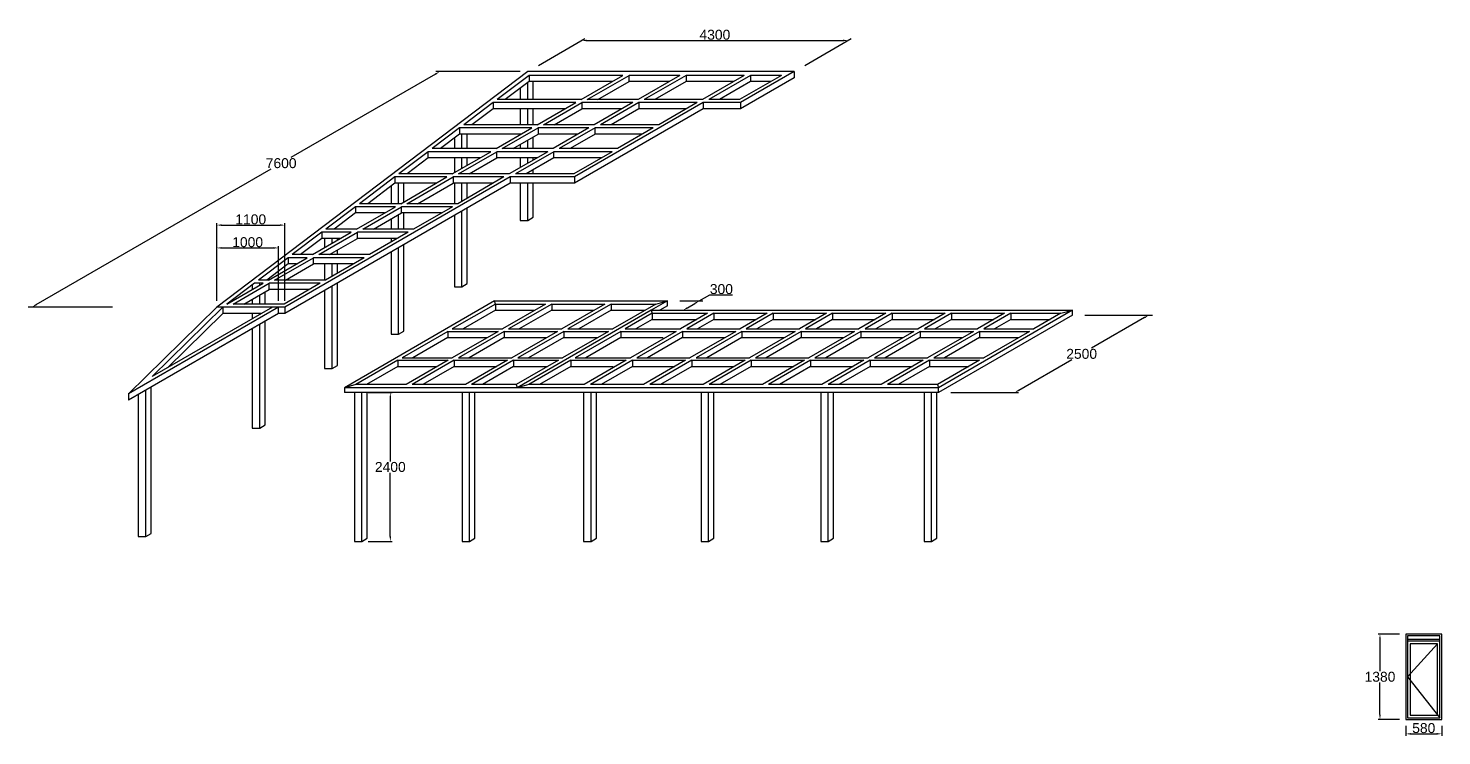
# Model space of a CAD drawing. Header units: inches. Extents: x -138455 to 599497, y -747149 to 13167.
# Drawn here: x 543791 to 566610, y -434456 to -423041 of the extents above; entities that cross this region are included whole.
import ezdxf

# ---------------------------------------------------------------- set-up
doc = ezdxf.new("R2010")
doc.units = ezdxf.units.IN
doc.header["$MEASUREMENT"] = 0
doc.header["$PDMODE"] = 35
doc.header["$PDSIZE"] = -3
doc.styles.get("Standard").update_dxf_attribs({"font": 'arial.ttf'})
doc.dimstyles.get("Standard").update_dxf_attribs({"dimtxt": 80, "dimasz": 70, "dimexe": 40, "dimexo": 80, "dimgap": 0, "dimtad": 1, "dimtih": 1, "dimtoh": 1, "dimdec": 0, "dimzin": 0, "dimdsep": 46, "dimtxsty": 'Standard', "dimcen": 0.09, "dimadec": 0, "dimazin": 0, "dimtfac": 1, "dimtdec": 0, "dimtofl": 0, "dimtmove": 0, "dimatfit": 3, "dimfxl": 0, "dimtolj": 1, "dimtzin": 0, "dimarcsym": 0})

# ---------------------------------------------------------------- blocks, each defined once
blk = doc.blocks.new('*D1352')
at = {"color": 0, "lineweight": -2, "transparency": 16777216}
for p, q in [((560849, -427670), (561940, -427670)), ((561810, -427710), (560956, -428204)), ((559784, -428880), (560638, -428387)), ((558684, -428920), (559775, -428920))]:
    blk.add_line(p, q, dxfattribs=at)
at = {"color": 0, "transparency": 16777216}
for points in [[(561804, -427699), (561817, -427722), (561880, -427670)], [(559777, -428869), (559791, -428892), (559715, -428920)]]:
    blk.add_solid(points, dxfattribs=at)
at = {"layer": 'Defpoints', "color": 0, "transparency": 16777216}
for p in [(560649, -427670), (558484, -428920), (559715, -428920)]:
    blk.add_point(p, dxfattribs=at)
at = {"color": 0, "transparency": 16777216, "insert": (560797, -428295), "char_height": 160, "attachment_point": 5}
blk.add_mtext('\\A1;2500', dxfattribs=at)
blk = doc.blocks.new('*D1353')
at = {"color": 0, "lineweight": -2, "transparency": 16777216}
for p, q in [((554624, -427440), (554795, -427341)), ((554795, -427341), (555158, -427341)), ((554049, -427590), (554424, -427590)), ((554309, -427440), (554684, -427440)), ((554433, -427550), (554554, -427480))]:
    blk.add_line(p, q, dxfattribs=at)
at = {"color": 0, "transparency": 16777216}
for points in [[(554427, -427539), (554440, -427562), (554364, -427590)], [(554548, -427469), (554561, -427492), (554624, -427440)]]:
    blk.add_solid(points, dxfattribs=at)
at = {"layer": 'Defpoints', "color": 0, "transparency": 16777216}
for p in [(553849, -427590), (554109, -427440), (554364, -427590)]:
    blk.add_point(p, dxfattribs=at)
at = {"color": 0, "transparency": 16777216, "insert": (554981, -427250), "char_height": 160, "attachment_point": 5}
blk.add_mtext('\\A1;300', dxfattribs=at)
blk = doc.blocks.new('*D1351')
at = {"color": 0, "lineweight": -2, "transparency": 16777216}
for p, q in [((549276, -428920), (549666, -428920)), ((549636, -429000), (549636, -430029)), ((549636, -431240), (549636, -430212)), ((549276, -431320), (549666, -431320))]:
    blk.add_line(p, q, dxfattribs=at)
at = {"color": 0, "transparency": 16777216}
for points in [[(549623, -429000), (549650, -429000), (549636, -428920)], [(549623, -431240), (549650, -431240), (549636, -431320)]]:
    blk.add_solid(points, dxfattribs=at)
at = {"layer": 'Defpoints', "color": 0, "transparency": 16777216}
for p in [(549176, -428920), (549176, -431320), (549636, -431320)]:
    blk.add_point(p, dxfattribs=at)
at = {"color": 0, "transparency": 16777216, "insert": (549636, -430120), "char_height": 160, "attachment_point": 5}
blk.add_mtext('\\A1;2400', dxfattribs=at)
blk = doc.blocks.new('*D1355')
at = {"color": 0, "lineweight": -2, "transparency": 16777216}
for p, q in [((546833, -427440), (546833, -426187)), ((546913, -426217), (547853, -426217)), ((547933, -427440), (547933, -426187))]:
    blk.add_line(p, q, dxfattribs=at)
at = {"color": 0, "transparency": 16777216}
for points in [[(546913, -426203), (546913, -426230), (546833, -426217)], [(547853, -426203), (547853, -426230), (547933, -426217)]]:
    blk.add_solid(points, dxfattribs=at)
at = {"layer": 'Defpoints', "color": 0, "transparency": 16777216}
for p in [(547933, -426217), (546833, -427540), (547933, -427540)]:
    blk.add_point(p, dxfattribs=at)
at = {"color": 0, "transparency": 16777216, "insert": (547383, -426125), "char_height": 160, "attachment_point": 5}
blk.add_mtext('\\A1;1100', dxfattribs=at)
blk = doc.blocks.new('*D1356')
at = {"color": 0, "lineweight": -2, "transparency": 16777216}
for p, q in [((546833, -427440), (546833, -426555)), ((546913, -426585), (547753, -426585)), ((547833, -427440), (547833, -426555))]:
    blk.add_line(p, q, dxfattribs=at)
at = {"color": 0, "transparency": 16777216}
for points in [[(546913, -426572), (546913, -426598), (546833, -426585)], [(547753, -426572), (547753, -426598), (547833, -426585)]]:
    blk.add_solid(points, dxfattribs=at)
at = {"layer": 'Defpoints', "color": 0, "transparency": 16777216}
for p in [(547833, -426585), (546833, -427540), (547833, -427540)]:
    blk.add_point(p, dxfattribs=at)
at = {"color": 0, "transparency": 16777216, "insert": (547333, -426493), "char_height": 160, "attachment_point": 5}
blk.add_mtext('\\A1;1000', dxfattribs=at)
blk = doc.blocks.new('*D1357')
at = {"color": 0, "lineweight": -2, "transparency": 16777216}
for p, q in [((552028, -423640), (552778, -423207)), ((552806, -423237), (556946, -423237)), ((556328, -423640), (557078, -423207))]:
    blk.add_line(p, q, dxfattribs=at)
at = {"color": 0, "transparency": 16777216}
for points in [[(552806, -423224), (552806, -423251), (552726, -423237)], [(556946, -423224), (556946, -423251), (557026, -423237)]]:
    blk.add_solid(points, dxfattribs=at)
at = {"layer": 'Defpoints', "color": 0, "transparency": 16777216}
for p in [(557026, -423237), (551855, -423740), (556155, -423740)]:
    blk.add_point(p, dxfattribs=at)
at = {"color": 0, "transparency": 16777216, "insert": (554876, -423146), "char_height": 160, "attachment_point": 5}
blk.add_mtext('\\A1;4300', dxfattribs=at)
blk = doc.blocks.new('*D1354')
at = {"color": 0, "lineweight": -2, "transparency": 16777216}
for p, q in [((550364, -423780), (548032, -425127)), ((551735, -423740), (550373, -423740)), ((543921, -427500), (547715, -425310)), ((545153, -427540), (543791, -427540))]:
    blk.add_line(p, q, dxfattribs=at)
at = {"color": 0, "transparency": 16777216}
for points in [[(550357, -423769), (550371, -423792), (550433, -423740)], [(543914, -427489), (543927, -427512), (543851, -427540)]]:
    blk.add_solid(points, dxfattribs=at)
at = {"layer": 'Defpoints', "color": 0, "transparency": 16777216}
for p in [(550433, -423740), (551935, -423740), (545353, -427540)]:
    blk.add_point(p, dxfattribs=at)
at = {"color": 0, "transparency": 16777216, "insert": (547874, -425218), "char_height": 160, "attachment_point": 5}
blk.add_mtext('\\A1;7600', dxfattribs=at)
blk = doc.blocks.new('*D1850')
at = {"color": 0, "lineweight": -2, "transparency": 16777216}
for p, q in [((565930, -432816), (565583, -432816)), ((565613, -432896), (565613, -433414)), ((565613, -434116), (565613, -433598)), ((565930, -434196), (565583, -434196))]:
    blk.add_line(p, q, dxfattribs=at)
at = {"color": 0, "transparency": 16777216}
for points in [[(565600, -432896), (565626, -432896), (565613, -432816)], [(565600, -434116), (565626, -434116), (565613, -434196)]]:
    blk.add_solid(points, dxfattribs=at)
at = {"layer": 'Defpoints', "color": 0, "transparency": 16777216}
for p in [(566030, -432816), (565613, -434196), (566030, -434196)]:
    blk.add_point(p, dxfattribs=at)
at = {"color": 0, "transparency": 16777216, "insert": (565613, -433506), "char_height": 160, "attachment_point": 5}
blk.add_mtext('\\A1;1380', dxfattribs=at)
blk = doc.blocks.new('*D1851')
at = {"color": 0, "lineweight": -2, "transparency": 16777216}
for p, q in [((566030, -434296), (566030, -434456)), ((566110, -434426), (566530, -434426)), ((566610, -434296), (566610, -434456))]:
    blk.add_line(p, q, dxfattribs=at)
at = {"color": 0, "transparency": 16777216}
for points in [[(566110, -434413), (566110, -434439), (566030, -434426)], [(566530, -434413), (566530, -434439), (566610, -434426)]]:
    blk.add_solid(points, dxfattribs=at)
at = {"layer": 'Defpoints', "color": 0, "transparency": 16777216}
for p in [(566030, -434196), (566610, -434196), (566610, -434426)]:
    blk.add_point(p, dxfattribs=at)
at = {"color": 0, "transparency": 16777216, "insert": (566320, -434334), "char_height": 160, "attachment_point": 5}
blk.add_mtext('\\A1;580', dxfattribs=at)

msp = doc.modelspace()

# ---------------------------------------------------------------- linework, layer by layer
for p, q in [((551855.1, -423740.4), (546833.3, -427540.4)), ((551875.4, -423800.8), (551360.4, -424190.4)), ((551875.4, -423900.8), (551492.6, -424190.4)), ((556155.1, -423740.4), (551855.1, -423740.4)), ((551855.1, -424190.4), (551855.1, -423916.1)), ((553390.1, -423800.8), (551875.4, -423800.8)), ((551875.4, -423800.8), (551875.4, -423900.8)), ((553216.9, -423900.8), (551875.4, -423900.8)), ((551941.7, -424190.4), (551941.7, -423900.8)), ((552715.2, -424190.4), (553390.1, -423800.8)), ((552815.2, -424190.4), (553490.1, -423800.8)), ((552988.4, -424190.4), (553490.1, -423900.8)), ((554310.6, -423800.8), (553490.1, -423800.8)), ((553490.1, -423900.8), (553490.1, -423800.8)), ((554137.4, -423900.8), (553490.1, -423900.8)), ((554310.6, -423800.8), (553635.7, -424190.4)), ((554410.6, -423800.8), (553735.7, -424190.4)), ((554410.6, -423900.8), (553908.9, -424190.4)), ((555350.6, -423800.8), (554410.6, -423800.8)), ((554410.6, -423800.8), (554410.6, -423900.8)), ((555177.4, -423900.8), (554410.6, -423900.8)), ((555350.6, -423800.8), (554675.7, -424190.4)), ((555450.6, -423800.8), (554775.7, -424190.4)), ((555450.6, -423900.8), (554948.9, -424190.4)), ((555950.6, -423800.8), (555275.7, -424190.4)), ((556155.1, -423740.4), (555289.1, -424240.4)), ((556155.1, -423840.4), (555289.1, -424340.4)), ((555950.6, -423800.8), (555450.6, -423800.8)), ((555450.6, -423800.8), (555450.6, -423900.8)), ((555777.4, -423900.8), (555450.6, -423900.8)), ((556155.1, -423740.4), (556155.1, -423840.4)), ((552715.2, -424190.4), (551360.4, -424190.4)), ((551735.1, -424006.9), (551735.1, -424190.4)), ((553635.7, -424190.4), (552815.2, -424190.4)), ((554675.7, -424190.4), (553735.7, -424190.4)), ((555275.7, -424190.4), (554775.7, -424190.4)), ((551294.4, -424240.4), (550820.8, -424598.8)), ((551294.4, -424340.4), (550953, -424598.8)), ((552628.6, -424240.4), (551294.4, -424240.4)), ((551294.4, -424240.4), (551294.4, -424340.4)), ((552455.4, -424340.4), (551294.4, -424340.4)), ((551735.1, -424340.4), (551735.1, -424598.8)), ((551855.1, -424598.8), (551855.1, -424340.4)), ((551941.7, -424598.8), (551941.7, -424340.4)), ((552007.9, -424598.8), (552628.6, -424240.4)), ((552107.9, -424598.8), (552728.6, -424240.4)), ((552281.1, -424598.8), (552728.6, -424340.4)), ((554689.1, -424240.4), (552610.6, -425440.4)), ((554689.1, -424340.4), (552610.6, -425540.4)), ((553549.1, -424240.4), (552728.6, -424240.4)), ((552728.6, -424240.4), (552728.6, -424340.4)), ((553375.9, -424340.4), (552728.6, -424340.4)), ((553549.1, -424240.4), (552928.4, -424598.8)), ((553649.1, -424240.4), (553028.4, -424598.8)), ((553649.1, -424340.4), (553201.7, -424598.8)), ((554589.1, -424240.4), (553649.1, -424240.4)), ((553649.1, -424240.4), (553649.1, -424340.4)), ((554415.9, -424340.4), (553649.1, -424340.4)), ((554589.1, -424240.4), (553968.4, -424598.8)), ((555289.1, -424240.4), (554689.1, -424240.4)), ((554689.1, -424240.4), (554689.1, -424340.4)), ((555289.1, -424340.4), (554689.1, -424340.4)), ((555289.1, -424240.4), (555289.1, -424340.4)), ((550754.7, -424648.8), (550314.2, -424982.1)), ((551921.3, -424648.8), (550754.7, -424648.8)), ((550754.7, -424648.8), (550754.7, -424748.8)), ((552007.9, -424598.8), (550820.8, -424598.8)), ((551344, -424982.1), (551921.3, -424648.8)), ((551444, -424982.1), (552021.3, -424648.8)), ((552841.8, -424648.8), (552021.3, -424648.8)), ((552021.3, -424648.8), (552021.3, -424748.8)), ((552928.4, -424598.8), (552107.9, -424598.8)), ((552841.8, -424648.8), (552264.5, -424982.1)), ((552941.8, -424648.8), (552364.5, -424982.1)), ((553881.8, -424648.8), (552941.8, -424648.8)), ((552941.8, -424748.8), (552941.8, -424648.8)), ((553968.4, -424598.8), (553028.4, -424598.8)), ((553881.8, -424648.8), (553304.5, -424982.1)), ((550754.7, -424748.8), (550446.4, -424982.1)), ((550670.7, -424816.5), (550670.7, -424982.1)), ((551748.1, -424748.8), (550754.7, -424748.8)), ((550790.7, -424982.1), (550790.7, -424748.8)), ((550877.3, -424982.1), (550877.3, -424748.8)), ((551617.2, -424982.1), (552021.3, -424748.8)), ((551735.1, -424748.8), (551735.1, -424756.3)), ((551855.1, -424982.1), (551855.1, -424844.7)), ((551941.7, -424982.1), (551941.7, -424794.7)), ((552668.6, -424748.8), (552021.3, -424748.8)), ((552941.8, -424748.8), (552537.7, -424982.1)), ((553708.6, -424748.8), (552941.8, -424748.8)), ((550248.2, -425032.1), (549774.6, -425390.4)), ((551257.4, -425032.1), (550248.2, -425032.1)), ((550248.2, -425132.1), (550248.2, -425032.1)), ((551344, -424982.1), (550314.2, -424982.1)), ((550636.7, -425390.4), (551257.4, -425032.1)), ((550736.7, -425390.4), (551357.4, -425032.1)), ((552177.9, -425032.1), (551357.4, -425032.1)), ((551357.4, -425132.1), (551357.4, -425032.1)), ((552264.5, -424982.1), (551444, -424982.1)), ((552177.9, -425032.1), (551557.2, -425390.4)), ((552277.9, -425032.1), (551657.2, -425390.4)), ((551735.1, -424914), (551735.1, -424982.1)), ((553217.9, -425032.1), (552277.9, -425032.1)), ((552277.9, -425132.1), (552277.9, -425032.1)), ((553304.5, -424982.1), (552364.5, -424982.1)), ((553217.9, -425032.1), (552597.2, -425390.4)), ((550248.2, -425132.1), (549906.8, -425390.4)), ((551084.2, -425132.1), (550248.2, -425132.1)), ((550670.7, -425132.1), (550670.7, -425370.8)), ((550790.7, -425301.6), (550790.7, -425132.1)), ((550877.3, -425251.6), (550877.3, -425132.1)), ((550909.9, -425390.4), (551357.4, -425132.1)), ((552004.7, -425132.1), (551357.4, -425132.1)), ((551735.1, -425132.1), (551735.1, -425287.7)), ((552277.9, -425132.1), (551830.4, -425390.4)), ((551855.1, -425218.5), (551855.1, -425132.1)), ((551941.7, -425168.5), (551941.7, -425132.1)), ((551941.7, -425390.4), (551941.7, -425326.2)), ((553044.7, -425132.1), (552277.9, -425132.1)), ((551570.6, -425440.4), (547933.3, -427540.4)), ((551570.6, -425540.4), (547933.3, -427640.4)), ((549708.5, -425440.4), (549139.5, -425871)), ((549708.5, -425540.4), (549271.7, -425871)), ((550550.1, -425440.4), (549708.5, -425440.4)), ((549708.5, -425440.4), (549708.5, -425540.4)), ((550376.9, -425540.4), (549708.5, -425540.4)), ((549768.6, -425871), (549768.6, -425540.4)), ((550636.7, -425390.4), (549774.6, -425390.4)), ((549804.4, -425871), (550550.1, -425440.4)), ((549855.2, -425841.6), (549855.2, -425540.4)), ((549904.4, -425871), (550650.1, -425440.4)), ((550077.6, -425871), (550650.1, -425540.4)), ((551470.6, -425440.4), (550650.1, -425440.4)), ((550650.1, -425440.4), (550650.1, -425540.4)), ((551297.4, -425540.4), (550650.1, -425540.4)), ((550670.7, -425540.4), (550670.7, -425871)), ((551470.6, -425440.4), (550724.9, -425871)), ((551557.2, -425390.4), (550736.7, -425390.4)), ((550790.7, -425833), (550790.7, -425540.4)), ((550877.3, -425783), (550877.3, -425540.4)), ((552610.6, -425440.4), (551570.6, -425440.4)), ((551570.6, -425440.4), (551570.6, -425540.4)), ((552610.6, -425540.4), (551570.6, -425540.4)), ((552597.2, -425390.4), (551657.2, -425390.4)), ((551735.1, -425540.4), (551735.1, -426140.4)), ((551855.1, -425390.4), (551855.1, -425376.2)), ((551855.1, -426140.4), (551855.1, -425540.4)), ((551941.7, -426090.4), (551941.7, -425540.4)), ((552610.6, -425440.4), (552610.6, -425540.4)), ((549648.6, -425585.8), (549648.6, -425871)), ((549073.5, -425921), (548596.3, -426282.1)), ((549717.8, -425921), (549073.5, -425921)), ((549073.5, -425921), (549073.5, -426021)), ((549092.3, -426282.1), (549717.8, -425921)), ((549804.4, -425871), (549139.5, -425871)), ((549192.3, -426282.1), (549817.8, -425921)), ((550638.3, -425921), (549817.8, -425921)), ((549817.8, -426021), (549817.8, -425921)), ((550724.9, -425871), (549904.4, -425871)), ((550638.3, -425921), (550012.8, -426282.1)), ((550790.7, -427211), (550790.7, -425990.8)), ((550877.3, -427161), (550877.3, -425940.8)), ((549073.5, -426021), (548728.4, -426282.1)), ((549544.6, -426021), (549073.5, -426021)), ((549365.5, -426282.1), (549817.8, -426021)), ((549648.6, -426118.7), (549648.6, -426282.1)), ((549768.6, -426282.1), (549768.6, -426049.4)), ((550465.1, -426021), (549817.8, -426021)), ((549855.2, -426282.1), (549855.2, -426021)), ((550670.7, -426060), (550670.7, -427211)), ((551735.1, -426140.4), (551855.1, -426140.4)), ((551855.1, -426140.4), (551941.7, -426090.4)), ((548530.2, -426332.1), (548053, -426693.2)), ((548530.2, -426432.1), (548185.1, -426693.2)), ((548380.2, -426693.2), (549005.7, -426332.1)), ((548480.2, -426693.2), (549105.7, -426332.1)), ((549005.7, -426332.1), (548530.2, -426332.1)), ((548530.2, -426332.1), (548530.2, -426432.1)), ((548832.5, -426432.1), (548530.2, -426432.1)), ((548576.3, -426432.1), (548576.3, -426580)), ((549092.3, -426282.1), (548596.3, -426282.1)), ((548653.4, -426693.2), (549105.7, -426432.1)), ((548696.3, -426510.7), (548696.3, -426432.1)), ((548782.9, -426460.7), (548782.9, -426432.1)), ((549926.2, -426332.1), (549105.7, -426332.1)), ((549105.7, -426432.1), (549105.7, -426332.1)), ((549753, -426432.1), (549105.7, -426432.1)), ((550012.8, -426282.1), (549192.3, -426282.1)), ((549926.2, -426332.1), (549300.8, -426693.2)), ((549648.6, -426432.1), (549648.6, -426492.4)), ((548380.2, -426693.2), (548053, -426693.2)), ((549300.8, -426693.2), (548480.2, -426693.2)), ((548696.3, -426693.2), (548696.3, -426668.5)), ((548782.9, -426693.2), (548782.9, -426618.5)), ((549648.6, -426650.1), (549648.6, -427976.8)), ((549768.6, -427976.8), (549768.6, -426580.8)), ((549855.2, -427926.8), (549855.2, -426530.8)), ((547986.9, -426743.2), (547509.7, -427104.3)), ((547986.9, -426843.2), (547641.8, -427104.3)), ((547668.2, -427104.3), (548293.6, -426743.2)), ((547768.2, -427104.3), (548393.6, -426743.2)), ((547941.4, -427104.3), (548393.6, -426843.2)), ((548293.6, -426743.2), (547986.9, -426743.2)), ((547986.9, -426743.2), (547986.9, -426843.2)), ((548120.4, -426843.2), (547986.9, -426843.2)), ((549214.2, -426743.2), (548393.6, -426743.2)), ((548393.6, -426843.2), (548393.6, -426743.2)), ((549041, -426843.2), (548393.6, -426843.2)), ((548576.3, -426843.2), (548576.3, -427104.3)), ((549214.2, -426743.2), (548588.7, -427104.3)), ((548696.3, -427042.2), (548696.3, -426843.2)), ((548782.9, -426992.2), (548782.9, -426843.2)), ((547443.6, -427154.3), (546999.4, -427490.4)), ((546999.4, -427490.4), (547581.6, -427154.3)), ((547099.4, -427490.4), (547681.6, -427154.3)), ((547581.6, -427154.3), (547443.6, -427154.3)), ((547668.2, -427104.3), (547509.7, -427104.3)), ((547527.5, -427185.6), (547527.5, -427154.3)), ((547575.7, -427154.3), (547557, -427168.5)), ((548502.1, -427154.3), (547681.6, -427154.3)), ((547681.6, -427254.3), (547681.6, -427154.3)), ((548588.7, -427104.3), (547768.2, -427104.3)), ((548502.1, -427154.3), (547919.9, -427490.4)), ((548782.9, -428480.7), (548782.9, -427149.9)), ((550790.7, -427211), (550877.3, -427161)), ((547272.6, -427490.4), (547681.6, -427254.3)), ((547407.5, -427181.7), (547407.5, -427254.9)), ((547527.5, -427490.4), (547527.5, -427343.3)), ((547614.1, -427490.4), (547614.1, -427293.3)), ((548328.9, -427254.3), (547681.6, -427254.3)), ((548576.3, -427269.2), (548576.3, -428530.7)), ((548696.3, -428530.7), (548696.3, -427199.9)), ((550670.7, -427211), (550790.7, -427211)), ((547833.3, -427540.4), (545408.5, -428940.4)), ((546833.3, -427540.4), (545408.5, -428940.4)), ((547733.3, -427540.4), (545793.4, -428660.4)), ((546933.3, -427540.4), (545793.4, -428660.4)), ((547933.3, -427540.4), (546833.3, -427540.4)), ((546933.3, -427540.4), (546933.3, -427640.4)), ((547919.9, -427490.4), (547099.4, -427490.4)), ((547407.5, -427412.6), (547407.5, -427490.4)), ((547833.3, -427640.4), (547833.3, -427540.4)), ((547933.3, -427540.4), (547933.3, -427640.4)), ((551318.8, -427440.2), (548893.9, -428840.2)), ((551332.2, -427490.2), (550636.5, -427891.9)), ((551332.2, -427590.2), (550809.7, -427891.9)), ((551318.8, -427440.2), (554108.8, -427440.2)), ((551332.2, -427490.2), (551318.8, -427440.2)), ((551332.2, -427490.2), (551332.2, -427590.2)), ((551332.2, -427490.2), (552141.2, -427490.2)), ((551332.2, -427590.2), (551968, -427590.2)), ((552141.2, -427490.2), (551445.5, -427891.9)), ((552241.2, -427490.2), (551545.5, -427891.9)), ((553849, -427590.2), (551683.9, -428840.2)), ((552241.2, -427590.2), (551718.7, -427891.9)), ((552241.2, -427490.2), (553100.2, -427490.2)), ((552241.2, -427490.2), (552241.2, -427590.2)), ((552241.2, -427590.2), (552927, -427590.2)), ((553100.2, -427490.2), (552404.5, -427891.9)), ((553200.2, -427490.2), (552504.5, -427891.9)), ((553200.2, -427590.2), (552677.7, -427891.9)), ((553200.2, -427490.2), (553922.2, -427490.2)), ((553200.2, -427490.2), (553200.2, -427590.2)), ((553200.2, -427590.2), (553749, -427590.2)), ((553922.2, -427490.2), (553226.5, -427891.9)), ((554108.8, -427440.2), (553849, -427590.2)), ((553849, -427590.2), (560649, -427590.2)), ((553849, -427590.2), (553862.4, -427640.2)), ((553922.2, -427490.2), (554108.8, -427440.2)), ((554108.8, -427520.2), (553987.5, -427590.2)), ((554108.8, -427520.2), (554108.8, -427440.2)), ((560649, -427590.2), (558483.9, -428840.2)), ((560462.4, -427640.2), (560649, -427590.2)), ((560649, -427670.2), (560649, -427590.2)), ((547833.3, -427640.4), (545408.5, -429040.4)), ((546933.3, -427640.4), (546040.2, -428518)), ((547560.1, -427640.4), (546933.3, -427640.4)), ((547407.5, -427640.4), (547407.5, -427728.6)), ((547527.5, -427659.3), (547527.5, -427640.4)), ((547527.5, -429490.9), (547527.5, -427817)), ((547614.1, -429440.9), (547614.1, -427767)), ((547933.3, -427640.4), (547833.3, -427640.4)), ((553862.4, -427640.2), (553426.5, -427891.9)), ((553862.4, -427740.2), (553599.7, -427891.9)), ((553862.4, -427640.2), (554758.4, -427640.2)), ((553862.4, -427640.2), (553862.4, -427740.2)), ((553862.4, -427740.2), (554585.1, -427740.2)), ((554758.4, -427640.2), (554322.5, -427891.9)), ((554858.4, -427640.2), (554422.5, -427891.9)), ((554858.4, -427740.2), (554595.7, -427891.9)), ((554858.4, -427640.2), (555717.4, -427640.2)), ((554858.4, -427640.2), (554858.4, -427740.2)), ((554858.4, -427740.2), (555544.1, -427740.2)), ((555717.4, -427640.2), (555281.5, -427891.9)), ((555817.4, -427640.2), (555381.5, -427891.9)), ((555817.4, -427740.2), (555554.7, -427891.9)), ((555817.4, -427640.2), (556676.4, -427640.2)), ((555817.4, -427640.2), (555817.4, -427740.2)), ((555817.4, -427740.2), (556503.1, -427740.2)), ((556676.4, -427640.2), (556240.5, -427891.9)), ((556776.4, -427640.2), (556340.5, -427891.9)), ((556776.4, -427740.2), (556513.7, -427891.9)), ((556776.4, -427640.2), (557635.4, -427640.2)), ((556776.4, -427640.2), (556776.4, -427740.2)), ((556776.4, -427740.2), (557462.1, -427740.2)), ((557635.4, -427640.2), (557199.5, -427891.9)), ((557735.4, -427640.2), (557299.5, -427891.9)), ((557735.4, -427740.2), (557472.7, -427891.9)), ((557735.4, -427640.2), (558594.4, -427640.2)), ((557735.4, -427640.2), (557735.4, -427740.2)), ((557735.4, -427740.2), (558421.1, -427740.2)), ((558594.4, -427640.2), (558158.5, -427891.9)), ((558694.4, -427640.2), (558258.5, -427891.9)), ((558694.4, -427740.2), (558431.7, -427891.9)), ((560649, -427670.2), (558483.9, -428920.2)), ((558694.4, -427640.2), (559553.4, -427640.2)), ((558694.4, -427640.2), (558694.4, -427740.2)), ((558694.4, -427740.2), (559380.1, -427740.2)), ((559553.4, -427640.2), (559117.5, -427891.9)), ((559653.4, -427640.2), (559217.5, -427891.9)), ((559653.4, -427740.2), (559390.7, -427891.9)), ((559653.4, -427640.2), (560462.4, -427640.2)), ((559653.4, -427640.2), (559653.4, -427740.2)), ((559653.4, -427740.2), (560289.1, -427740.2)), ((560462.4, -427640.2), (560026.5, -427891.9)), ((547407.5, -427886.3), (547407.5, -429490.9)), ((549648.6, -427976.8), (549768.6, -427976.8)), ((549768.6, -427976.8), (549855.2, -427926.8)), ((550567.2, -427931.9), (549828.2, -428358.6)), ((550567.2, -428031.9), (550001.4, -428358.6)), ((550567.2, -427931.9), (551376.2, -427931.9)), ((550567.2, -427931.9), (550567.2, -428031.9)), ((550567.2, -428031.9), (551203, -428031.9)), ((550636.5, -427891.9), (551445.5, -427891.9)), ((551376.2, -427931.9), (550637.2, -428358.6)), ((551476.2, -427931.9), (550737.2, -428358.6)), ((551476.2, -428031.9), (550910.4, -428358.6)), ((551476.2, -427931.9), (552335.2, -427931.9)), ((551476.2, -427931.9), (551476.2, -428031.9)), ((551476.2, -428031.9), (552162, -428031.9)), ((551545.5, -427891.9), (552404.5, -427891.9)), ((552335.2, -427931.9), (551596.2, -428358.6)), ((552435.2, -427931.9), (551696.2, -428358.6)), ((552435.2, -428031.9), (551869.4, -428358.6)), ((553157.2, -427931.9), (552418.2, -428358.6)), ((552435.2, -427931.9), (553157.2, -427931.9)), ((552435.2, -427931.9), (552435.2, -428031.9)), ((552435.2, -428031.9), (552984, -428031.9)), ((552504.5, -427891.9), (553226.5, -427891.9)), ((553357.2, -427931.9), (552618.2, -428358.6)), ((553357.2, -428031.9), (552791.4, -428358.6)), ((553357.2, -427931.9), (554253.2, -427931.9)), ((553357.2, -427931.9), (553357.2, -428031.9)), ((553357.2, -428031.9), (554043, -428031.9)), ((553426.5, -427891.9), (554322.5, -427891.9)), ((554253.2, -427931.9), (553514.2, -428358.6)), ((554353.2, -427931.9), (553614.2, -428358.6)), ((554353.2, -428031.9), (553787.4, -428358.6)), ((554353.2, -427931.9), (555212.2, -427931.9)), ((554353.2, -427931.9), (554353.2, -428031.9)), ((554353.2, -428031.9), (555039, -428031.9)), ((554422.5, -427891.9), (555281.5, -427891.9)), ((555212.2, -427931.9), (554473.2, -428358.6)), ((555312.2, -427931.9), (554573.2, -428358.6)), ((555312.2, -428031.9), (554746.4, -428358.6)), ((555312.2, -427931.9), (556171.2, -427931.9)), ((555312.2, -427931.9), (555312.2, -428031.9)), ((555312.2, -428031.9), (555998, -428031.9)), ((555381.5, -427891.9), (556240.5, -427891.9)), ((556171.2, -427931.9), (555432.2, -428358.6)), ((556271.2, -427931.9), (555532.2, -428358.6)), ((556271.2, -428031.9), (555705.4, -428358.6)), ((556271.2, -427931.9), (557130.2, -427931.9)), ((556271.2, -427931.9), (556271.2, -428031.9)), ((556271.2, -428031.9), (556957, -428031.9)), ((556340.5, -427891.9), (557199.5, -427891.9)), ((557130.2, -427931.9), (556391.2, -428358.6)), ((557230.2, -427931.9), (556491.2, -428358.6)), ((557230.2, -428031.9), (556664.4, -428358.6)), ((557230.2, -427931.9), (558089.2, -427931.9)), ((557230.2, -427931.9), (557230.2, -428031.9)), ((557230.2, -428031.9), (557916, -428031.9)), ((557299.5, -427891.9), (558158.5, -427891.9)), ((558089.2, -427931.9), (557350.2, -428358.6)), ((558189.2, -427931.9), (557450.2, -428358.6)), ((558189.2, -428031.9), (557623.4, -428358.6)), ((558189.2, -427931.9), (559048.2, -427931.9)), ((558189.2, -427931.9), (558189.2, -428031.9)), ((558189.2, -428031.9), (558875, -428031.9)), ((558258.5, -427891.9), (559117.5, -427891.9)), ((559048.2, -427931.9), (558309.2, -428358.6)), ((559148.2, -427931.9), (558409.2, -428358.6)), ((559148.2, -428031.9), (558582.4, -428358.6)), ((559148.2, -427931.9), (559957.2, -427931.9)), ((559148.2, -427931.9), (559148.2, -428031.9)), ((559148.2, -428031.9), (559784, -428031.9)), ((559217.5, -427891.9), (560026.5, -427891.9)), ((559957.2, -427931.9), (559218.2, -428358.6)), ((548696.3, -428530.7), (548782.9, -428480.7)), ((549758.9, -428398.6), (549080.5, -428790.2)), ((549758.9, -428498.6), (549253.7, -428790.2)), ((549758.9, -428398.6), (550567.9, -428398.6)), ((549758.9, -428398.6), (549758.9, -428498.6)), ((549758.9, -428498.6), (550394.7, -428498.6)), ((549828.2, -428358.6), (550637.2, -428358.6)), ((550567.9, -428398.6), (549889.5, -428790.2)), ((550667.9, -428398.6), (549989.5, -428790.2)), ((550667.9, -428498.6), (550162.7, -428790.2)), ((550667.9, -428398.6), (551526.9, -428398.6)), ((550667.9, -428398.6), (550667.9, -428498.6)), ((550667.9, -428498.6), (551353.7, -428498.6)), ((550737.2, -428358.6), (551596.2, -428358.6)), ((551526.9, -428398.6), (550848.5, -428790.2)), ((551626.9, -428398.6), (550948.5, -428790.2)), ((551626.9, -428498.6), (551121.7, -428790.2)), ((551626.9, -428398.6), (552348.9, -428398.6)), ((551626.9, -428398.6), (551626.9, -428498.6)), ((551626.9, -428498.6), (552175.7, -428498.6)), ((552348.9, -428398.6), (551670.5, -428790.2)), ((551696.2, -428358.6), (552418.2, -428358.6)), ((552548.9, -428398.6), (551870.5, -428790.2)), ((552548.9, -428498.6), (552043.7, -428790.2)), ((552548.9, -428398.6), (553444.9, -428398.6)), ((552548.9, -428398.6), (552548.9, -428498.6)), ((552548.9, -428498.6), (553234.7, -428498.6)), ((552618.2, -428358.6), (553514.2, -428358.6)), ((553444.9, -428398.6), (552766.5, -428790.2)), ((553544.9, -428398.6), (552866.5, -428790.2)), ((553544.9, -428498.6), (553039.7, -428790.2)), ((553544.9, -428398.6), (554403.9, -428398.6)), ((553544.9, -428398.6), (553544.9, -428498.6)), ((553544.9, -428498.6), (554230.7, -428498.6)), ((553614.2, -428358.6), (554473.2, -428358.6)), ((554403.9, -428398.6), (553725.5, -428790.2)), ((554503.9, -428398.6), (553825.5, -428790.2)), ((554503.9, -428498.6), (553998.7, -428790.2)), ((554503.9, -428398.6), (555362.9, -428398.6)), ((554503.9, -428398.6), (554503.9, -428498.6)), ((554503.9, -428498.6), (555189.7, -428498.6)), ((554573.2, -428358.6), (555432.2, -428358.6)), ((555362.9, -428398.6), (554684.5, -428790.2)), ((555462.9, -428398.6), (554784.5, -428790.2)), ((555462.9, -428498.6), (554957.7, -428790.2)), ((555462.9, -428398.6), (556321.9, -428398.6)), ((555462.9, -428398.6), (555462.9, -428498.6)), ((555462.9, -428498.6), (556148.7, -428498.6)), ((555532.2, -428358.6), (556391.2, -428358.6)), ((556321.9, -428398.6), (555643.5, -428790.2)), ((556421.9, -428398.6), (555743.5, -428790.2)), ((556421.9, -428498.6), (555916.7, -428790.2)), ((556421.9, -428398.6), (557280.9, -428398.6)), ((556421.9, -428398.6), (556421.9, -428498.6)), ((556421.9, -428498.6), (557107.7, -428498.6)), ((556491.2, -428358.6), (557350.2, -428358.6)), ((557280.9, -428398.6), (556602.5, -428790.2)), ((557380.9, -428398.6), (556702.5, -428790.2)), ((557380.9, -428498.6), (556875.7, -428790.2)), ((557380.9, -428398.6), (558239.9, -428398.6)), ((557380.9, -428398.6), (557380.9, -428498.6)), ((557380.9, -428498.6), (558066.7, -428498.6)), ((557450.2, -428358.6), (558309.2, -428358.6)), ((558239.9, -428398.6), (557561.5, -428790.2)), ((558339.9, -428398.6), (557661.5, -428790.2)), ((558339.9, -428498.6), (557834.7, -428790.2)), ((558339.9, -428398.6), (559148.9, -428398.6)), ((558339.9, -428398.6), (558339.9, -428498.6)), ((558339.9, -428498.6), (558975.7, -428498.6)), ((558409.2, -428358.6), (559218.2, -428358.6)), ((559148.9, -428398.6), (558470.5, -428790.2)), ((548576.3, -428530.7), (548696.3, -428530.7)), ((545408.5, -428940.4), (545408.5, -429040.4)), ((545566.9, -428949), (545566.9, -431242.2)), ((545686.9, -431242.2), (545686.9, -428879.7)), ((545773.5, -431192.2), (545773.5, -428829.7)), ((549080.5, -428790.2), (548893.9, -428840.2)), ((558483.9, -428840.2), (548893.9, -428840.2)), ((548893.9, -428840.2), (548893.9, -428920.2)), ((558483.9, -428920.2), (548893.9, -428920.2)), ((549056.4, -428920.2), (549056.4, -431320.2)), ((549889.5, -428790.2), (549080.5, -428790.2)), ((549176.4, -431320.2), (549176.4, -428920.2)), ((549263, -431270.2), (549263, -428920.2)), ((550848.5, -428790.2), (549989.5, -428790.2)), ((550794.9, -428920.2), (550794.9, -431320.2)), ((550914.9, -431320.2), (550914.9, -428920.2)), ((551670.5, -428790.2), (550948.5, -428790.2)), ((551001.5, -431270.2), (551001.5, -428920.2)), ((551670.5, -428790.2), (551683.9, -428840.2)), ((551870.5, -428790.2), (551683.9, -428840.2)), ((552766.5, -428790.2), (551870.5, -428790.2)), ((552756.2, -428920.2), (552756.2, -431320.2)), ((553725.5, -428790.2), (552866.5, -428790.2)), ((552876.2, -431320.2), (552876.2, -428920.2)), ((552962.8, -431270.2), (552962.8, -428920.2)), ((554684.5, -428790.2), (553825.5, -428790.2)), ((554652.4, -428920.2), (554652.4, -431320.2)), ((554772.4, -431320.2), (554772.4, -428920.2)), ((555643.5, -428790.2), (554784.5, -428790.2)), ((554859, -431270.2), (554859, -428920.2)), ((556602.5, -428790.2), (555743.5, -428790.2)), ((556584.1, -428920.2), (556584.1, -431320.2)), ((557561.5, -428790.2), (556702.5, -428790.2)), ((556704.1, -431320.2), (556704.1, -428920.2)), ((556790.7, -431270.2), (556790.7, -428920.2)), ((558470.5, -428790.2), (557661.5, -428790.2)), ((558254.8, -428920.2), (558254.8, -431320.2)), ((558374.8, -431320.2), (558374.8, -428920.2)), ((558461.4, -431270.2), (558461.4, -428920.2)), ((558470.5, -428790.2), (558483.9, -428840.2)), ((558483.9, -428920.2), (558483.9, -428840.2)), ((547527.5, -429490.9), (547614.1, -429440.9)), ((547407.5, -429490.9), (547527.5, -429490.9)), ((545566.9, -431242.2), (545686.9, -431242.2)), ((545686.9, -431242.2), (545773.5, -431192.2)), ((549056.4, -431320.2), (549176.4, -431320.2)), ((549176.4, -431320.2), (549263, -431270.2)), ((550794.9, -431320.2), (550914.9, -431320.2)), ((550914.9, -431320.2), (551001.5, -431270.2)), ((552756.2, -431320.2), (552876.2, -431320.2)), ((552876.2, -431320.2), (552962.8, -431270.2)), ((554652.4, -431320.2), (554772.4, -431320.2)), ((554772.4, -431320.2), (554859, -431270.2)), ((556584.1, -431320.2), (556704.1, -431320.2)), ((556704.1, -431320.2), (556790.7, -431270.2)), ((558254.8, -431320.2), (558374.8, -431320.2)), ((558374.8, -431320.2), (558461.4, -431270.2)), ((566609.8, -432815.9), (566029.8, -432815.9)), ((566029.8, -432815.9), (566029.8, -434195.9)), ((566609.8, -434195.9), (566609.8, -432815.9)), ((566579.8, -432900.9), (566059.8, -432900.9)), ((566579.8, -432930.9), (566059.8, -432930.9)), ((566029.8, -434195.9), (566609.8, -434195.9))]:
    msp.add_line(p, q)
for points in [[(566059.8, -434165.9), (566579.8, -434165.9), (566579.8, -432845.9), (566059.8, -432845.9)], [(566539.8, -432970.9), (566099.8, -432970.9), (566099.8, -434125.9), (566539.8, -434125.9)]]:
    msp.add_lwpolyline(points, close=True)
msp.add_lwpolyline([(566539.8, -432972.8), (566059.8, -433505.9), (566579.8, -434165.9)])

# ---------------------------------------------------------------- dimensions: what is measured, and where the dimension line sits
for p1, p2, distance, picture, middle in [((551855.1, -423740.4), (556155.1, -423740.4), 503.1, '*D1357', (554876.5, -423145.6)), ((560649, -427670.2), (558483.9, -428920.2), 615.3, '*D1352', (560797.1, -428295.2)), ((549176.4, -428920.2), (549176.4, -431320.2), 459.8, '*D1351', (549636.3, -430120.2))]:
    dim = msp.add_aligned_dim(p1=p1, p2=p2, distance=distance, dimstyle='Standard', override={"dimtxt": 160, "dimasz": 80, "dimexe": 30, "dimexo": 100, "dimgap": 10})
    dim.commit()
    dim.dimension.update_dxf_attribs({"geometry": picture, "text_midpoint": middle})
for base, p1, p2, angle, picture, middle in [((550433.2, -423740.4), (545353.5, -427540.4), (551935.3, -423740.4), 30, '*D1354', (547873.6, -425218.2)), ((547933.3, -426216.7), (546833.3, -427540.4), (547933.3, -427540.4), 0, '*D1355', (547383.3, -426216.7)), ((547833.3, -426585.1), (546833.3, -427540.4), (547833.3, -427540.4), 0, '*D1356', (547333.3, -426585.1)), ((554363.9, -427590.2), (554108.8, -427440.2), (553849, -427590.2), 210, '*D1353', (554981.3, -427341.5))]:
    dim = msp.add_linear_dim(base=base, p1=p1, p2=p2, angle=angle, dimstyle='Standard', override={"dimtxt": 160, "dimasz": 80, "dimexe": 30, "dimexo": 100, "dimgap": 10})
    dim.commit()
    dim.dimension.update_dxf_attribs({"geometry": picture, "text_midpoint": middle, "dimtype": 161})
dim = msp.add_linear_dim(base=(565613, -434195.9), p1=(566029.8, -432815.9), p2=(566029.8, -434195.9), angle=90, dimstyle='Standard', override={"dimtxt": 160, "dimasz": 80, "dimexe": 30, "dimexo": 100, "dimgap": 10, "dimfxl": 100})
dim.commit()
dim.dimension.update_dxf_attribs({"geometry": '*D1850', "text_midpoint": (565613, -433505.9)})
dim = msp.add_linear_dim(base=(566609.8, -434426.1), p1=(566029.8, -434195.9), p2=(566609.8, -434195.9), dimstyle='Standard', override={"dimtxt": 160, "dimasz": 80, "dimexe": 30, "dimexo": 100, "dimgap": 10, "dimfxl": 100})
dim.commit()
dim.dimension.update_dxf_attribs({"geometry": '*D1851', "text_midpoint": (566319.8, -434334.4)})

doc.saveas('drawing.dxf')
